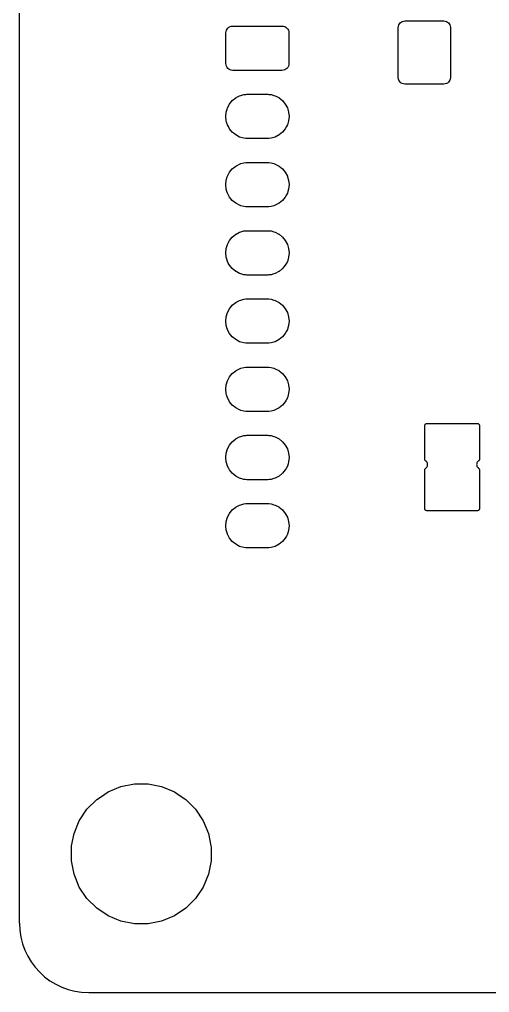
# Model space of a CAD drawing. Extents: x 51.8 to 142.9, y -95.9 to -38.
# Drawn here: x 51.82 to 65.61, y -95.89 to -67.36 of the extents above; entities that cross this region are included whole.
import ezdxf

# ---------------------------------------------------------------- set-up
doc = ezdxf.new("R2010")
doc.units = 0
doc.header["$MEASUREMENT"] = 0
doc.layers.add('BLACK', color=7, linetype='CONTINUOUS')

msp = doc.modelspace()

# ---------------------------------------------------------------- linework, layer by layer
at = {"layer": 'BLACK', "linetype": 'CONTINUOUS'}
for p, q in [((51.816, -93.853), (51.816, -40.259)), ((57.9089, -67.6365), (57.9335, -67.6065)), ((57.9335, -67.6065), (57.9635, -67.5819)), ((57.9635, -67.5819), (57.9977, -67.5637)), ((57.9977, -67.5637), (58.0348, -67.5524)), ((58.0348, -67.5524), (58.0795, -67.548)), ((58.0795, -67.548), (59.5225, -67.548)), ((59.5225, -67.548), (59.5672, -67.5524)), ((59.5672, -67.5524), (59.6043, -67.5637)), ((59.6043, -67.5637), (59.6385, -67.5819)), ((59.6385, -67.5819), (59.6685, -67.6065)), ((59.6685, -67.6065), (59.6931, -67.6365)), ((62.9365, -67.5929), (62.9407, -67.5504)), ((62.9365, -69.0591), (62.9365, -67.5929)), ((62.9407, -67.5504), (62.9513, -67.5155)), ((62.9513, -67.5155), (62.9685, -67.4833)), ((62.9685, -67.4833), (62.9916, -67.4551)), ((62.9916, -67.4551), (63.0198, -67.432)), ((63.0198, -67.432), (63.052, -67.4148)), ((63.052, -67.4148), (63.0869, -67.4042)), ((63.0869, -67.4042), (63.1294, -67.4)), ((63.1294, -67.4), (64.2706, -67.4)), ((64.2706, -67.4), (64.3131, -67.4042)), ((64.3131, -67.4042), (64.348, -67.4148)), ((64.348, -67.4148), (64.3802, -67.432)), ((64.3802, -67.432), (64.4084, -67.4551)), ((64.4084, -67.4551), (64.4315, -67.4833)), ((64.4315, -67.4833), (64.4487, -67.5155)), ((64.4487, -67.5155), (64.4593, -67.5504)), ((64.4593, -67.5504), (64.4635, -67.5929)), ((64.4635, -67.5929), (64.4635, -69.0591)), ((57.875, -67.7525), (57.8794, -67.7078)), ((57.875, -68.6455), (57.875, -67.7525)), ((57.8794, -67.7078), (57.8907, -67.6707)), ((57.8907, -67.6707), (57.9089, -67.6365)), ((59.6931, -67.6365), (59.7113, -67.6707)), ((59.7113, -67.6707), (59.7226, -67.7078)), ((59.7226, -67.7078), (59.727, -67.7525)), ((59.727, -67.7525), (59.727, -68.6455)), ((57.8794, -68.6902), (57.875, -68.6455)), ((57.8907, -68.7273), (57.8794, -68.6902)), ((57.9089, -68.7615), (57.8907, -68.7273)), ((59.7113, -68.7273), (59.6931, -68.7615)), ((59.7226, -68.6902), (59.7113, -68.7273)), ((59.727, -68.6455), (59.7226, -68.6902)), ((57.9335, -68.7915), (57.9089, -68.7615)), ((57.9635, -68.8161), (57.9335, -68.7915)), ((57.9977, -68.8343), (57.9635, -68.8161)), ((58.0348, -68.8456), (57.9977, -68.8343)), ((58.0795, -68.85), (58.0348, -68.8456)), ((59.5225, -68.85), (58.0795, -68.85)), ((59.5672, -68.8456), (59.5225, -68.85)), ((59.6043, -68.8343), (59.5672, -68.8456)), ((59.6385, -68.8161), (59.6043, -68.8343)), ((59.6685, -68.7915), (59.6385, -68.8161)), ((59.6931, -68.7615), (59.6685, -68.7915)), ((62.9407, -69.1016), (62.9365, -69.0591)), ((62.9513, -69.1365), (62.9407, -69.1016)), ((62.9685, -69.1687), (62.9513, -69.1365)), ((62.9916, -69.1969), (62.9685, -69.1687)), ((63.0198, -69.22), (62.9916, -69.1969)), ((63.052, -69.2372), (63.0198, -69.22)), ((63.0869, -69.2478), (63.052, -69.2372)), ((63.1294, -69.252), (63.0869, -69.2478)), ((64.2706, -69.252), (63.1294, -69.252)), ((64.3131, -69.2478), (64.2706, -69.252)), ((64.348, -69.2372), (64.3131, -69.2478)), ((64.3802, -69.22), (64.348, -69.2372)), ((64.4084, -69.1969), (64.3802, -69.22)), ((64.4315, -69.1687), (64.4084, -69.1969)), ((64.4487, -69.1365), (64.4315, -69.1687)), ((64.4593, -69.1016), (64.4487, -69.1365)), ((64.4635, -69.0591), (64.4593, -69.1016)), ((58.1755, -69.6482), (58.2757, -69.5946)), ((58.2757, -69.5946), (58.3166, -69.5822)), ((58.3166, -69.5822), (58.3984, -69.5574)), ((58.3984, -69.5574), (58.4621, -69.5511)), ((58.4621, -69.5511), (58.494, -69.548)), ((58.494, -69.548), (59.108, -69.548)), ((59.108, -69.548), (59.1399, -69.5511)), ((59.1399, -69.5511), (59.2036, -69.5574)), ((59.2036, -69.5574), (59.2854, -69.5822)), ((59.2854, -69.5822), (59.3263, -69.5946)), ((59.3263, -69.5946), (59.4265, -69.6482)), ((57.9216, -69.9487), (57.9821, -69.8356)), ((57.9821, -69.8356), (58.0634, -69.7364)), ((57.9821, -69.8356), (57.9821, -69.8356)), ((58.0634, -69.7364), (58.1626, -69.6551)), ((58.1626, -69.6551), (58.1755, -69.6482)), ((59.4265, -69.6482), (59.4394, -69.6551)), ((59.4394, -69.6551), (59.5386, -69.7364)), ((59.5386, -69.7364), (59.6199, -69.8356)), ((59.6199, -69.8356), (59.6199, -69.8356)), ((59.6199, -69.8356), (59.6804, -69.9487)), ((57.8719, -70.199), (57.8844, -70.0714)), ((57.8844, -70.0714), (57.9092, -69.9896)), ((57.9092, -69.9896), (57.9216, -69.9487)), ((59.6804, -69.9487), (59.6928, -69.9896)), ((59.6928, -69.9896), (59.7176, -70.0714)), ((59.7176, -70.0714), (59.7301, -70.199)), ((57.8844, -70.3266), (57.8719, -70.199)), ((57.8964, -70.366), (57.8844, -70.3266)), ((57.9216, -70.4493), (57.8964, -70.366)), ((57.9476, -70.498), (57.9216, -70.4493)), ((59.6804, -70.4493), (59.6544, -70.498)), ((59.7056, -70.366), (59.6804, -70.4493)), ((59.7176, -70.3266), (59.7056, -70.366)), ((59.7301, -70.199), (59.7176, -70.3266)), ((57.9821, -70.5624), (57.9476, -70.498)), ((58.0634, -70.6616), (57.9821, -70.5624)), ((58.1626, -70.7429), (58.0634, -70.6616)), ((58.2757, -70.8034), (58.1626, -70.7429)), ((58.1626, -70.7429), (58.1626, -70.7429)), ((59.4394, -70.7429), (59.3263, -70.8034)), ((59.5386, -70.6616), (59.4394, -70.7429)), ((59.4394, -70.7429), (59.4394, -70.7429)), ((59.6199, -70.5624), (59.5386, -70.6616)), ((59.6544, -70.498), (59.6199, -70.5624)), ((58.3166, -70.8158), (58.2757, -70.8034)), ((58.3984, -70.8406), (58.3166, -70.8158)), ((58.4621, -70.8469), (58.3984, -70.8406)), ((58.494, -70.85), (58.4621, -70.8469)), ((59.108, -70.85), (58.494, -70.85)), ((59.1399, -70.8469), (59.108, -70.85)), ((59.2036, -70.8406), (59.1399, -70.8469)), ((59.2854, -70.8158), (59.2036, -70.8406)), ((59.3263, -70.8034), (59.2854, -70.8158)), ((58.2039, -71.633), (58.2757, -71.5946)), ((58.2757, -71.5946), (58.3166, -71.5822)), ((58.3166, -71.5822), (58.3984, -71.5574)), ((58.3984, -71.5574), (58.4621, -71.5511)), ((58.4621, -71.5511), (58.494, -71.548)), ((58.494, -71.548), (59.108, -71.548)), ((59.108, -71.548), (59.1399, -71.5511)), ((59.1399, -71.5511), (59.2036, -71.5574)), ((59.2036, -71.5574), (59.2854, -71.5822)), ((59.2854, -71.5822), (59.3263, -71.5946)), ((59.3263, -71.5946), (59.3981, -71.633)), ((57.9216, -71.9487), (57.9821, -71.8356)), ((57.9821, -71.8356), (58.0634, -71.7364)), ((57.9821, -71.8356), (57.9821, -71.8356)), ((58.0634, -71.7364), (58.1626, -71.6551)), ((58.1626, -71.6551), (58.2039, -71.633)), ((59.3981, -71.633), (59.4394, -71.6551)), ((59.4394, -71.6551), (59.5386, -71.7364)), ((59.5386, -71.7364), (59.6199, -71.8356)), ((59.6199, -71.8356), (59.6199, -71.8356)), ((59.6199, -71.8356), (59.6804, -71.9487)), ((57.8719, -72.199), (57.8844, -72.0714)), ((57.8844, -72.0714), (57.9141, -71.9734)), ((57.9141, -71.9734), (57.9216, -71.9487)), ((59.6804, -71.9487), (59.6879, -71.9734)), ((59.6879, -71.9734), (59.7176, -72.0714)), ((59.7176, -72.0714), (59.7301, -72.199)), ((57.8844, -72.3266), (57.8719, -72.199)), ((57.9078, -72.4036), (57.8844, -72.3266)), ((57.9216, -72.4493), (57.9078, -72.4036)), ((57.9656, -72.5316), (57.9216, -72.4493)), ((59.6804, -72.4493), (59.6364, -72.5316)), ((59.6942, -72.4036), (59.6804, -72.4493)), ((59.7176, -72.3266), (59.6942, -72.4036)), ((59.7301, -72.199), (59.7176, -72.3266)), ((57.9821, -72.5624), (57.9656, -72.5316)), ((58.0634, -72.6616), (57.9821, -72.5624)), ((58.1626, -72.7429), (58.0634, -72.6616)), ((58.2757, -72.8034), (58.1626, -72.7429)), ((58.1626, -72.7429), (58.1626, -72.7429)), ((59.4394, -72.7429), (59.3263, -72.8034)), ((59.5386, -72.6616), (59.4394, -72.7429)), ((59.4394, -72.7429), (59.4394, -72.7429)), ((59.6199, -72.5624), (59.5386, -72.6616)), ((59.6364, -72.5316), (59.6199, -72.5624)), ((58.3166, -72.8158), (58.2757, -72.8034)), ((58.3984, -72.8406), (58.3166, -72.8158)), ((58.4621, -72.8469), (58.3984, -72.8406)), ((58.494, -72.85), (58.4621, -72.8469)), ((59.108, -72.85), (58.494, -72.85)), ((59.1399, -72.8469), (59.108, -72.85)), ((59.2036, -72.8406), (59.1399, -72.8469)), ((59.2854, -72.8158), (59.2036, -72.8406)), ((59.3263, -72.8034), (59.2854, -72.8158)), ((58.1755, -73.6482), (58.2757, -73.5946)), ((58.2757, -73.5946), (58.3166, -73.5822)), ((58.3166, -73.5822), (58.3984, -73.5574)), ((58.3984, -73.5574), (58.4621, -73.5511)), ((58.4621, -73.5511), (58.494, -73.548)), ((58.494, -73.548), (59.108, -73.548)), ((59.108, -73.548), (59.1399, -73.5511)), ((59.1399, -73.5511), (59.2036, -73.5574)), ((59.2036, -73.5574), (59.2854, -73.5822)), ((59.2854, -73.5822), (59.3263, -73.5946)), ((59.3263, -73.5946), (59.4265, -73.6482)), ((57.9216, -73.9487), (57.9821, -73.8356)), ((57.9821, -73.8356), (58.0634, -73.7364)), ((57.9821, -73.8356), (57.9821, -73.8356)), ((58.0634, -73.7364), (58.1626, -73.6551)), ((58.1626, -73.6551), (58.1755, -73.6482)), ((59.4265, -73.6482), (59.4394, -73.6551)), ((59.4394, -73.6551), (59.5386, -73.7364)), ((59.5386, -73.7364), (59.6199, -73.8356)), ((59.6199, -73.8356), (59.6199, -73.8356)), ((59.6199, -73.8356), (59.6804, -73.9487)), ((57.8719, -74.199), (57.8844, -74.0714)), ((57.8844, -74.0714), (57.9216, -73.9487)), ((57.9216, -73.9487), (57.9216, -73.9487)), ((59.6804, -73.9487), (59.6804, -73.9487)), ((59.6804, -73.9487), (59.7176, -74.0714)), ((59.7176, -74.0714), (59.7301, -74.199)), ((57.8844, -74.3266), (57.8719, -74.199)), ((57.9025, -74.3861), (57.8844, -74.3266)), ((57.9216, -74.4493), (57.9025, -74.3861)), ((57.9472, -74.4972), (57.9216, -74.4493)), ((59.6804, -74.4493), (59.6548, -74.4972)), ((59.6995, -74.3861), (59.6804, -74.4493)), ((59.7176, -74.3266), (59.6995, -74.3861)), ((59.7301, -74.199), (59.7176, -74.3266)), ((57.9821, -74.5624), (57.9472, -74.4972)), ((58.0634, -74.6616), (57.9821, -74.5624)), ((58.1626, -74.7429), (58.0634, -74.6616)), ((58.1738, -74.7489), (58.1626, -74.7429)), ((59.4394, -74.7429), (59.4282, -74.7489)), ((59.5386, -74.6616), (59.4394, -74.7429)), ((59.6199, -74.5624), (59.5386, -74.6616)), ((59.6548, -74.4972), (59.6199, -74.5624)), ((58.2757, -74.8034), (58.1738, -74.7489)), ((58.3166, -74.8158), (58.2757, -74.8034)), ((58.3984, -74.8406), (58.3166, -74.8158)), ((58.4621, -74.8469), (58.3984, -74.8406)), ((58.494, -74.85), (58.4621, -74.8469)), ((59.108, -74.85), (58.494, -74.85)), ((59.1399, -74.8469), (59.108, -74.85)), ((59.2036, -74.8406), (59.1399, -74.8469)), ((59.2854, -74.8158), (59.2036, -74.8406)), ((59.3263, -74.8034), (59.2854, -74.8158)), ((59.4282, -74.7489), (59.3263, -74.8034)), ((58.1972, -75.6366), (58.2757, -75.5946)), ((58.2757, -75.5946), (58.3166, -75.5822)), ((58.3166, -75.5822), (58.3984, -75.5574)), ((58.3984, -75.5574), (58.4621, -75.5511)), ((58.4621, -75.5511), (58.494, -75.548)), ((58.494, -75.548), (59.108, -75.548)), ((59.108, -75.548), (59.1399, -75.5511)), ((59.1399, -75.5511), (59.2036, -75.5574)), ((59.2036, -75.5574), (59.2854, -75.5822)), ((59.2854, -75.5822), (59.3263, -75.5946)), ((59.3263, -75.5946), (59.4048, -75.6366)), ((57.9216, -75.9487), (57.9821, -75.8356)), ((57.9821, -75.8356), (58.0634, -75.7364)), ((57.9821, -75.8356), (57.9821, -75.8356)), ((58.0634, -75.7364), (58.1626, -75.6551)), ((58.1626, -75.6551), (58.1972, -75.6366)), ((59.4048, -75.6366), (59.4394, -75.6551)), ((59.4394, -75.6551), (59.5386, -75.7364)), ((59.5386, -75.7364), (59.6199, -75.8356)), ((59.6199, -75.8356), (59.6199, -75.8356)), ((59.6199, -75.8356), (59.6804, -75.9487)), ((57.8719, -76.199), (57.8844, -76.0714)), ((57.8844, -76.0714), (57.9216, -75.9487)), ((57.9216, -75.9487), (57.9216, -75.9487)), ((59.6804, -75.9487), (59.6804, -75.9487)), ((59.6804, -75.9487), (59.7176, -76.0714)), ((59.7176, -76.0714), (59.7301, -76.199)), ((57.8844, -76.3266), (57.8719, -76.199)), ((57.9061, -76.398), (57.8844, -76.3266)), ((57.9216, -76.4493), (57.9061, -76.398)), ((57.9433, -76.4899), (57.9216, -76.4493)), ((59.6804, -76.4493), (59.6587, -76.4899)), ((59.6959, -76.398), (59.6804, -76.4493)), ((59.7176, -76.3266), (59.6959, -76.398)), ((59.7301, -76.199), (59.7176, -76.3266)), ((57.9821, -76.5624), (57.9433, -76.4899)), ((58.0634, -76.6616), (57.9821, -76.5624)), ((58.1626, -76.7429), (58.0634, -76.6616)), ((58.2757, -76.8034), (58.1626, -76.7429)), ((58.1626, -76.7429), (58.1626, -76.7429)), ((59.4394, -76.7429), (59.3263, -76.8034)), ((59.5386, -76.6616), (59.4394, -76.7429)), ((59.4394, -76.7429), (59.4394, -76.7429)), ((59.6199, -76.5624), (59.5386, -76.6616)), ((59.6587, -76.4899), (59.6199, -76.5624)), ((58.3166, -76.8158), (58.2757, -76.8034)), ((58.3984, -76.8406), (58.3166, -76.8158)), ((58.4621, -76.8469), (58.3984, -76.8406)), ((58.494, -76.85), (58.4621, -76.8469)), ((59.108, -76.85), (58.494, -76.85)), ((59.1399, -76.8469), (59.108, -76.85)), ((59.2036, -76.8406), (59.1399, -76.8469)), ((59.2854, -76.8158), (59.2036, -76.8406)), ((59.3263, -76.8034), (59.2854, -76.8158)), ((58.1755, -77.6482), (58.2757, -77.5946)), ((58.2757, -77.5946), (58.3166, -77.5822)), ((58.3166, -77.5822), (58.3984, -77.5574)), ((58.3984, -77.5574), (58.4621, -77.5511)), ((58.4621, -77.5511), (58.494, -77.548)), ((58.494, -77.548), (59.108, -77.548)), ((59.108, -77.548), (59.1399, -77.5511)), ((59.1399, -77.5511), (59.2036, -77.5574)), ((59.2036, -77.5574), (59.2854, -77.5822)), ((59.2854, -77.5822), (59.3263, -77.5946)), ((59.3263, -77.5946), (59.4265, -77.6482)), ((57.9216, -77.9487), (57.9821, -77.8356)), ((57.9821, -77.8356), (58.0634, -77.7364)), ((57.9821, -77.8356), (57.9821, -77.8356)), ((58.0634, -77.7364), (58.1626, -77.6551)), ((58.1626, -77.6551), (58.1755, -77.6482)), ((59.4265, -77.6482), (59.4394, -77.6551)), ((59.4394, -77.6551), (59.5386, -77.7364)), ((59.5386, -77.7364), (59.6199, -77.8356)), ((59.6199, -77.8356), (59.6199, -77.8356)), ((59.6199, -77.8356), (59.6804, -77.9487)), ((57.8719, -78.199), (57.8844, -78.0714)), ((57.8844, -78.0714), (57.9216, -77.9487)), ((57.9216, -77.9487), (57.9216, -77.9487)), ((59.6804, -77.9487), (59.6804, -77.9487)), ((59.6804, -77.9487), (59.7176, -78.0714)), ((59.7176, -78.0714), (59.7301, -78.199)), ((57.8844, -78.3266), (57.8719, -78.199)), ((57.8962, -78.3655), (57.8844, -78.3266)), ((57.9216, -78.4493), (57.8962, -78.3655)), ((57.9573, -78.516), (57.9216, -78.4493)), ((59.6804, -78.4493), (59.6447, -78.516)), ((59.7058, -78.3655), (59.6804, -78.4493)), ((59.7176, -78.3266), (59.7058, -78.3655)), ((59.7301, -78.199), (59.7176, -78.3266)), ((57.9821, -78.5624), (57.9573, -78.516)), ((58.0634, -78.6616), (57.9821, -78.5624)), ((58.1626, -78.7429), (58.0634, -78.6616)), ((59.5386, -78.6616), (59.4394, -78.7429)), ((59.6199, -78.5624), (59.5386, -78.6616)), ((59.6447, -78.516), (59.6199, -78.5624)), ((58.2757, -78.8034), (58.1626, -78.7429)), ((58.1626, -78.7429), (58.1626, -78.7429)), ((58.3166, -78.8158), (58.2757, -78.8034)), ((58.3984, -78.8406), (58.3166, -78.8158)), ((58.4621, -78.8469), (58.3984, -78.8406)), ((58.494, -78.85), (58.4621, -78.8469)), ((59.108, -78.85), (58.494, -78.85)), ((59.1399, -78.8469), (59.108, -78.85)), ((59.2036, -78.8406), (59.1399, -78.8469)), ((59.2854, -78.8158), (59.2036, -78.8406)), ((59.3263, -78.8034), (59.2854, -78.8158)), ((59.4394, -78.7429), (59.3263, -78.8034)), ((59.4394, -78.7429), (59.4394, -78.7429)), ((63.7141, -79.2621), (63.7157, -79.246)), ((63.7141, -80.2498), (63.7141, -79.2621)), ((63.7157, -79.246), (63.7187, -79.2364)), ((63.7187, -79.2364), (63.7234, -79.2275)), ((63.7234, -79.2275), (63.7298, -79.2198)), ((63.7298, -79.2198), (63.7375, -79.2134)), ((63.7375, -79.2134), (63.7464, -79.2087)), ((63.7464, -79.2087), (63.756, -79.2057)), ((63.756, -79.2057), (63.7721, -79.2041)), ((63.7721, -79.2041), (65.2599, -79.2041)), ((65.2599, -79.2041), (65.276, -79.2057)), ((65.276, -79.2057), (65.2856, -79.2087)), ((65.2856, -79.2087), (65.2945, -79.2134)), ((65.2945, -79.2134), (65.3022, -79.2198)), ((65.3022, -79.2198), (65.3086, -79.2275)), ((65.3086, -79.2275), (65.3133, -79.2364)), ((65.3133, -79.2364), (65.3163, -79.246)), ((65.3163, -79.246), (65.3179, -79.2621)), ((65.3179, -79.2621), (65.3179, -80.2499)), ((58.1815, -79.645), (58.2757, -79.5946)), ((58.2757, -79.5946), (58.3166, -79.5822)), ((58.3166, -79.5822), (58.3984, -79.5574)), ((58.3984, -79.5574), (58.4621, -79.5511)), ((58.4621, -79.5511), (58.494, -79.548)), ((58.494, -79.548), (59.108, -79.548)), ((59.108, -79.548), (59.1399, -79.5511)), ((59.1399, -79.5511), (59.2036, -79.5574)), ((59.2036, -79.5574), (59.2854, -79.5822)), ((59.2854, -79.5822), (59.3263, -79.5946)), ((59.3263, -79.5946), (59.4205, -79.645)), ((57.9216, -79.9487), (57.9821, -79.8356)), ((57.9821, -79.8356), (58.0634, -79.7364)), ((57.9821, -79.8356), (57.9821, -79.8356)), ((58.0634, -79.7364), (58.1626, -79.6551)), ((58.1626, -79.6551), (58.1815, -79.645)), ((59.4205, -79.645), (59.4394, -79.6551)), ((59.4394, -79.6551), (59.5386, -79.7364)), ((59.5386, -79.7364), (59.6199, -79.8356)), ((59.6199, -79.8356), (59.6199, -79.8356)), ((59.6199, -79.8356), (59.6804, -79.9487)), ((57.8719, -80.199), (57.8844, -80.0714)), ((57.8844, -80.0714), (57.9216, -79.9487)), ((57.9216, -79.9487), (57.9216, -79.9487)), ((59.6804, -79.9487), (59.6804, -79.9487)), ((59.6804, -79.9487), (59.7176, -80.0714)), ((59.7176, -80.0714), (59.7301, -80.199)), ((57.8844, -80.3266), (57.8719, -80.199)), ((57.9012, -80.3818), (57.8844, -80.3266)), ((57.9216, -80.4493), (57.9012, -80.3818)), ((57.961, -80.523), (57.9216, -80.4493)), ((59.6804, -80.4493), (59.641, -80.523)), ((59.7008, -80.3818), (59.6804, -80.4493)), ((59.7176, -80.3266), (59.7008, -80.3818)), ((59.7301, -80.199), (59.7176, -80.3266)), ((63.7148, -80.2559), (63.7141, -80.2498)), ((63.7148, -80.256), (63.7148, -80.2559)), ((63.7157, -80.266), (63.7148, -80.256)), ((63.7187, -80.2757), (63.7157, -80.266)), ((63.7234, -80.2845), (63.7187, -80.2757)), ((63.7298, -80.2923), (63.7234, -80.2845)), ((63.7427, -80.3028), (63.7298, -80.2923)), ((63.7298, -80.2923), (63.7298, -80.2923)), ((63.752, -80.3097), (63.7427, -80.3028)), ((63.7693, -80.327), (63.752, -80.3097)), ((63.7829, -80.3474), (63.7693, -80.327)), ((63.7923, -80.37), (63.7829, -80.3474)), ((63.7829, -80.4653), (63.7923, -80.4426)), ((63.7971, -80.3941), (63.7923, -80.37)), ((63.7923, -80.4426), (63.7971, -80.4186)), ((63.7971, -80.4186), (63.7971, -80.3941)), ((65.2368, -80.3818), (65.2343, -80.4062)), ((65.2343, -80.4062), (65.2367, -80.4306)), ((65.2367, -80.4306), (65.2438, -80.4541)), ((65.2439, -80.3584), (65.2368, -80.3818)), ((65.2555, -80.3368), (65.2439, -80.3584)), ((65.271, -80.3179), (65.2555, -80.3368)), ((65.2849, -80.3065), (65.271, -80.3179)), ((65.2944, -80.2987), (65.2848, -80.3065)), ((65.2848, -80.3065), (65.2849, -80.3065)), ((65.3022, -80.2922), (65.2944, -80.2986)), ((65.2944, -80.2986), (65.2944, -80.2987)), ((65.3023, -80.2921), (65.3022, -80.2922)), ((65.3086, -80.2845), (65.3023, -80.2921)), ((65.3133, -80.2756), (65.3086, -80.2845)), ((65.3163, -80.266), (65.3133, -80.2756)), ((65.3179, -80.2499), (65.3163, -80.266)), ((57.9821, -80.5624), (57.961, -80.523)), ((58.0634, -80.6616), (57.9821, -80.5624)), ((58.1626, -80.7429), (58.0634, -80.6616)), ((59.5386, -80.6616), (59.4394, -80.7429)), ((59.6199, -80.5624), (59.5386, -80.6616)), ((59.641, -80.523), (59.6199, -80.5624)), ((63.7141, -80.5621), (63.7157, -80.546)), ((63.7141, -81.6999), (63.7141, -80.5621)), ((63.7157, -80.546), (63.7187, -80.5364)), ((63.7187, -80.5364), (63.7234, -80.5275)), ((63.7234, -80.5275), (63.7298, -80.5198)), ((63.7298, -80.5198), (63.7427, -80.5091)), ((63.7427, -80.5091), (63.752, -80.503)), ((63.752, -80.503), (63.7693, -80.4856)), ((63.7693, -80.4856), (63.7829, -80.4653)), ((65.2438, -80.4541), (65.2553, -80.4757)), ((65.2553, -80.4757), (65.2708, -80.4946)), ((65.2708, -80.4946), (65.2852, -80.5053)), ((65.2852, -80.5053), (65.285, -80.5056)), ((65.285, -80.5056), (65.2945, -80.5134)), ((65.2945, -80.5134), (65.2945, -80.5134)), ((65.2945, -80.5134), (65.3023, -80.5198)), ((65.3023, -80.5198), (65.3023, -80.5198)), ((65.3023, -80.5198), (65.3086, -80.5276)), ((65.3086, -80.5276), (65.3134, -80.5364)), ((65.3134, -80.5364), (65.3163, -80.5461)), ((65.3163, -80.5461), (65.3179, -80.5621)), ((65.3179, -80.5621), (65.3179, -81.6999)), ((58.2757, -80.8034), (58.1626, -80.7429)), ((58.1626, -80.7429), (58.1626, -80.7429)), ((58.3166, -80.8158), (58.2757, -80.8034)), ((58.3984, -80.8406), (58.3166, -80.8158)), ((58.4444, -80.8451), (58.3984, -80.8406)), ((58.494, -80.85), (58.4444, -80.8451)), ((59.108, -80.85), (58.494, -80.85)), ((59.1576, -80.8451), (59.108, -80.85)), ((59.2036, -80.8406), (59.1576, -80.8451)), ((59.2854, -80.8158), (59.2036, -80.8406)), ((59.3263, -80.8034), (59.2854, -80.8158)), ((59.4394, -80.7429), (59.3263, -80.8034)), ((59.4394, -80.7429), (59.4394, -80.7429)), ((58.2757, -81.5946), (58.3166, -81.5822)), ((58.3166, -81.5822), (58.3984, -81.5574)), ((58.3984, -81.5574), (58.4621, -81.5511)), ((58.4621, -81.5511), (58.494, -81.548)), ((58.494, -81.548), (59.108, -81.548)), ((59.108, -81.548), (59.1399, -81.5511)), ((59.1399, -81.5511), (59.2036, -81.5574)), ((59.2036, -81.5574), (59.2854, -81.5822)), ((59.2854, -81.5822), (59.3263, -81.5946)), ((57.9216, -81.9487), (57.9821, -81.8356)), ((57.9821, -81.8356), (58.0634, -81.7364)), ((57.9821, -81.8356), (57.9821, -81.8356)), ((58.0634, -81.7364), (58.1626, -81.6551)), ((58.1626, -81.6551), (58.1755, -81.6482)), ((58.1755, -81.6482), (58.2757, -81.5946)), ((59.3263, -81.5946), (59.4265, -81.6482)), ((59.4265, -81.6482), (59.4394, -81.6551)), ((59.4394, -81.6551), (59.5386, -81.7364)), ((59.5386, -81.7364), (59.6199, -81.8356)), ((59.6199, -81.8356), (59.6199, -81.8356)), ((59.6199, -81.8356), (59.6804, -81.9487)), ((63.7157, -81.716), (63.7141, -81.6999)), ((63.7187, -81.7256), (63.7157, -81.716)), ((63.7234, -81.7345), (63.7187, -81.7256)), ((63.7298, -81.7422), (63.7234, -81.7345)), ((63.7375, -81.7486), (63.7298, -81.7422)), ((63.7464, -81.7533), (63.7375, -81.7486)), ((63.756, -81.7563), (63.7464, -81.7533)), ((63.7721, -81.7579), (63.756, -81.7563)), ((65.2599, -81.7579), (63.7721, -81.7579)), ((65.276, -81.7563), (65.2599, -81.7579)), ((65.2856, -81.7533), (65.276, -81.7563)), ((65.2945, -81.7486), (65.2856, -81.7533)), ((65.3022, -81.7422), (65.2945, -81.7486)), ((65.3086, -81.7345), (65.3022, -81.7422)), ((65.3133, -81.7256), (65.3086, -81.7345)), ((65.3163, -81.716), (65.3133, -81.7256)), ((65.3179, -81.6999), (65.3163, -81.716)), ((57.8719, -82.199), (57.8844, -82.0714)), ((57.8844, -82.0714), (57.9216, -81.9487)), ((57.9216, -81.9487), (57.9216, -81.9487)), ((59.6804, -81.9487), (59.6804, -81.9487)), ((59.6804, -81.9487), (59.7176, -82.0714)), ((59.7176, -82.0714), (59.7301, -82.199)), ((57.8844, -82.3266), (57.8719, -82.199)), ((57.8996, -82.3766), (57.8844, -82.3266)), ((57.9216, -82.4493), (57.8996, -82.3766)), ((57.9495, -82.5015), (57.9216, -82.4493)), ((59.6804, -82.4493), (59.6525, -82.5015)), ((59.7024, -82.3766), (59.6804, -82.4493)), ((59.7176, -82.3266), (59.7024, -82.3766)), ((59.7301, -82.199), (59.7176, -82.3266)), ((57.9821, -82.5624), (57.9495, -82.5015)), ((58.0634, -82.6616), (57.9821, -82.5624)), ((58.1626, -82.7429), (58.0634, -82.6616)), ((59.5386, -82.6616), (59.4394, -82.7429)), ((59.6199, -82.5624), (59.5386, -82.6616)), ((59.6525, -82.5015), (59.6199, -82.5624)), ((58.2757, -82.8034), (58.1626, -82.7429)), ((58.1626, -82.7429), (58.1626, -82.7429)), ((58.3166, -82.8158), (58.2757, -82.8034)), ((58.3984, -82.8406), (58.3166, -82.8158)), ((58.4621, -82.8469), (58.3984, -82.8406)), ((58.494, -82.85), (58.4621, -82.8469)), ((59.108, -82.85), (58.494, -82.85)), ((59.1399, -82.8469), (59.108, -82.85)), ((59.2036, -82.8406), (59.1399, -82.8469)), ((59.2854, -82.8158), (59.2036, -82.8406)), ((59.3263, -82.8034), (59.2854, -82.8158)), ((59.4394, -82.7429), (59.3263, -82.8034)), ((59.4394, -82.7429), (59.4394, -82.7429)), ((54.4195, -90.0034), (54.7927, -89.8488)), ((54.7927, -89.8488), (55.189, -89.77)), ((54.7927, -89.8488), (54.7927, -89.8488)), ((54.7927, -89.8488), (54.7927, -89.8488)), ((55.189, -89.77), (55.593, -89.77)), ((55.593, -89.77), (55.9893, -89.8488)), ((55.9893, -89.8488), (55.9893, -89.8488)), ((55.9893, -89.8488), (55.9893, -89.8488)), ((55.9893, -89.8488), (56.3625, -90.0034)), ((54.0836, -90.2279), (54.2223, -90.1352)), ((54.2223, -90.1352), (54.4195, -90.0034)), ((56.3625, -90.0034), (56.5597, -90.1352)), ((56.5597, -90.1352), (56.6984, -90.2279)), ((53.7979, -90.5136), (54.0836, -90.2279)), ((56.6984, -90.2279), (56.9841, -90.5136)), ((53.5734, -90.8495), (53.7979, -90.5136)), ((53.7979, -90.5136), (53.7979, -90.5136)), ((56.9841, -90.5136), (56.9841, -90.5136)), ((56.9841, -90.5136), (57.2086, -90.8495)), ((53.4188, -91.2227), (53.5734, -90.8495)), ((57.2086, -90.8495), (57.3632, -91.2227)), ((53.3464, -91.587), (53.4188, -91.2227)), ((53.4188, -91.2227), (53.4188, -91.2227)), ((57.3632, -91.2227), (57.3632, -91.2227)), ((57.3632, -91.2227), (57.4356, -91.587)), ((53.34, -91.619), (53.3464, -91.587)), ((53.34, -92.023), (53.34, -91.619)), ((57.4356, -91.587), (57.442, -91.619)), ((57.442, -91.619), (57.442, -92.023)), ((53.4188, -92.4193), (53.34, -92.023)), ((57.442, -92.023), (57.3632, -92.4193)), ((53.5734, -92.7925), (53.4188, -92.4193)), ((57.3632, -92.4193), (57.2086, -92.7925)), ((53.7979, -93.1284), (53.5734, -92.7925)), ((53.5734, -92.7925), (53.5734, -92.7925)), ((57.2086, -92.7925), (56.9841, -93.1284)), ((57.2086, -92.7925), (57.2086, -92.7925)), ((54.0836, -93.4141), (53.7979, -93.1284)), ((56.9841, -93.1284), (56.6984, -93.4141)), ((54.4195, -93.6386), (54.0836, -93.4141)), ((54.0836, -93.4141), (54.0836, -93.4141)), ((56.6984, -93.4141), (56.3625, -93.6386)), ((56.6984, -93.4141), (56.6984, -93.4141)), ((54.7927, -93.7932), (54.4195, -93.6386)), ((55.189, -93.872), (54.7927, -93.7932)), ((54.7927, -93.7932), (54.7927, -93.7932)), ((54.7927, -93.7932), (54.7927, -93.7932)), ((55.9893, -93.7932), (55.593, -93.872)), ((56.3625, -93.6386), (55.9893, -93.7932)), ((55.9893, -93.7932), (55.9893, -93.7932)), ((55.9893, -93.7932), (55.9893, -93.7932)), ((55.593, -93.872), (55.189, -93.872)), ((53.848, -95.885), (53.975, -95.885)), ((53.975, -95.885), (140.843, -95.885))]:
    msp.add_line(p, q, dxfattribs=at)
at = {"layer": 'BLACK'}
msp.add_arc((53.848, -93.853), 2.032, 180, 270, dxfattribs=at)

doc.saveas('drawing.dxf')
